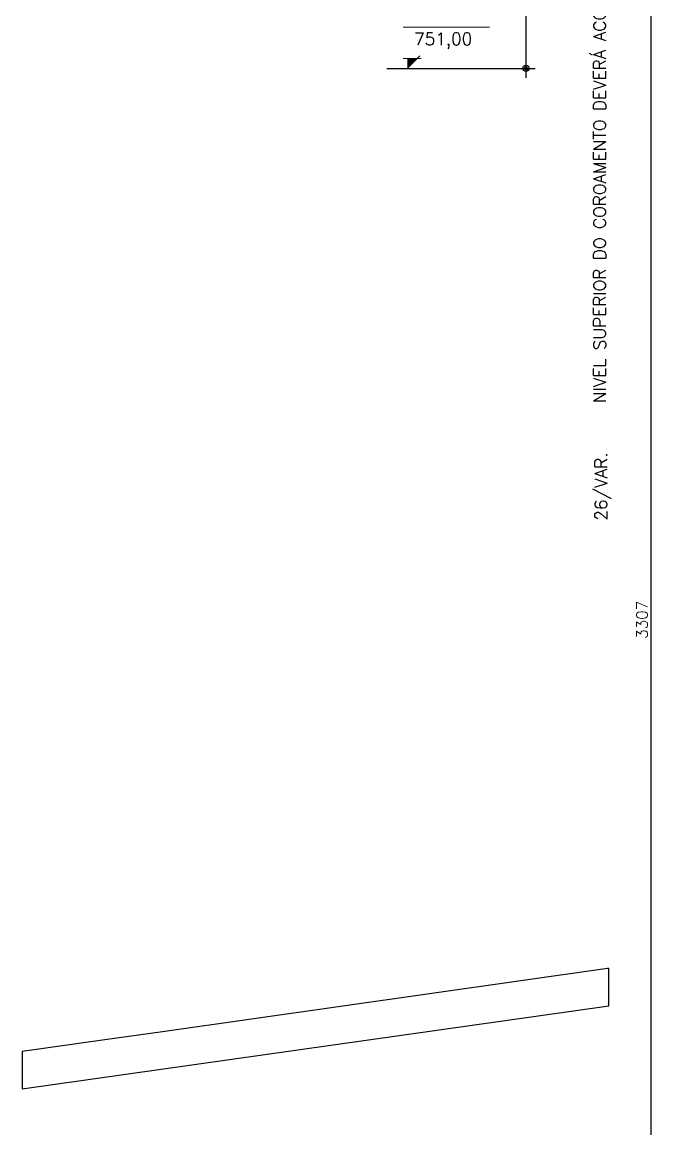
# Model space of a CAD drawing. Extents: x -40810 to 33675, y -2018 to 21213.
# Drawn here: x 13515 to 14279, y 1338 to 2684 of the extents above; entities that cross this region are included whole.
import ezdxf

# ---------------------------------------------------------------- set-up
doc = ezdxf.new("R2010")
doc.units = 0
doc.layers.get('0').update_dxf_attribs({"color": 1, "lineweight": 9})
for name, color, linetype in [('11', 22, 'Continuous'), ('26', 1, 'Continuous'), ('27', 10, 'Continuous'), ('STEPHANIE', 6, 'Continuous')]:
    doc.layers.add(name, color=color, linetype=linetype)
doc.styles.get("Standard").update_dxf_attribs({"font": 'romans.shx', "width": 0.8})

msp = doc.modelspace()

# ---------------------------------------------------------------- linework, layer by layer
for p, q in [((13978.212, 2677.346), (14083.323, 2677.346)), ((13978.212, 2639.346), (14000.212, 2639.346)), ((13983.212, 2627.346), (13998.651, 2642.785))]:
    msp.add_line(p, q)
at = {"layer": '26', "color": 3, "linetype": 'Continuous'}
for p, q in [((14279.465, 3624.441), (14279.465, 294.941)), ((14127.657, 2616.096), (14127.657, 2924.596)), ((13958.449, 2627.346), (14138.907, 2627.346))]:
    msp.add_line(p, q, dxfattribs=at)
for radius in [3.746, 1.867]:
    msp.add_circle((14127.657, 2627.346), radius, dxfattribs=at)
at = {"layer": '27'}
msp.add_solid([(13983.212, 2627.346), (13995.212, 2639.346), (13983.212, 2639.346)], dxfattribs=at)
at = {"layer": 'STEPHANIE', "linetype": 'Continuous'}
msp.add_lwpolyline([(14228.427, 1487.985), (14228.427, 1514.191), (14228.427, 1533.191), (14226.709, 1533.191), (13685.427, 1456.492), (13615.427, 1446.573), (13514.927, 1432.333), (13514.927, 1386.883)], close=True, dxfattribs=at)

# ---------------------------------------------------------------- texts
at = {"layer": '11'}
for s, p in [('NIVEL SUPERIOR DO COROAMENTO DEVERÁ ACOMPANHAR OS NÍVEIS DAS LAJES', (14224.615, 2220.771)), ('26/VAR.', (14226.338, 2077.715))]:
    msp.add_text(s, height=15, rotation=90, dxfattribs=at).set_placement(p)
at = {"layer": '26'}
msp.add_text('751,00', height=15, dxfattribs=at).set_placement((13991.528, 2655.788))
at = {"layer": '26', "color": 3, "linetype": 'Continuous'}
msp.add_text('3307', height=13.5, rotation=90, dxfattribs=at).set_placement((14275.415, 1934.041))

doc.saveas('drawing.dxf')
